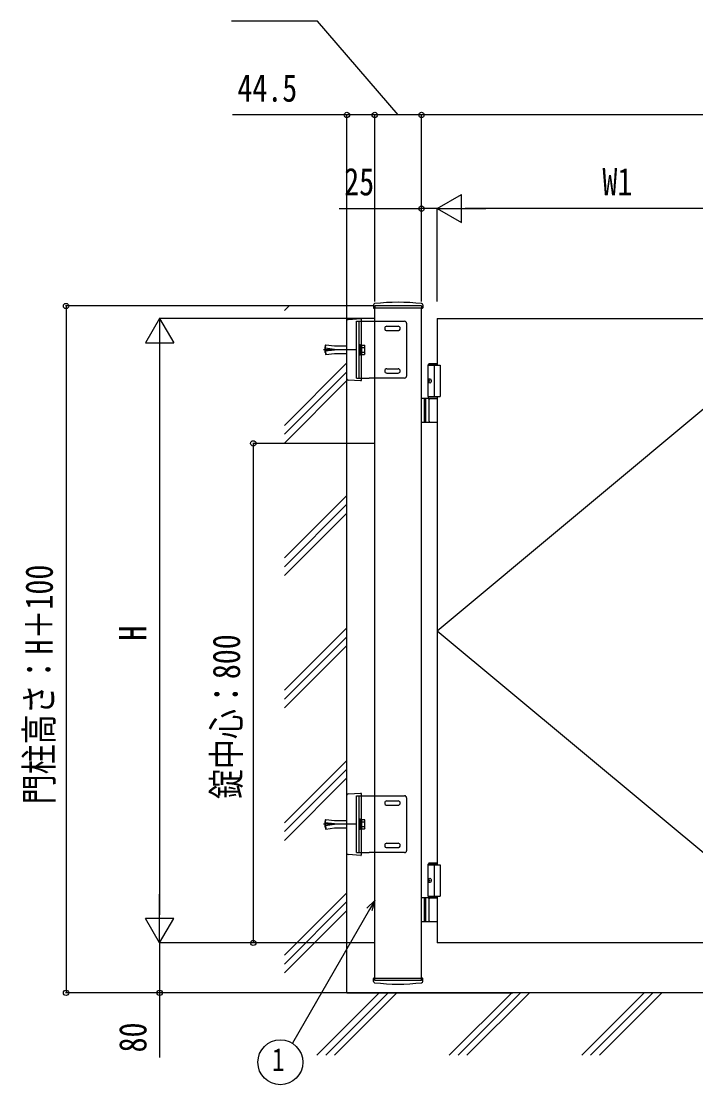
# Model space of a CAD drawing. Units: millimetres, scale not verified. Extents: x -4205 to 4205, y -2970 to 2970.
# Drawn here: x -1102 to -22, y -178 to 1525 of the extents above; entities that cross this region are included whole.
import ezdxf
from ezdxf.enums import TextEntityAlignment as Align

# ---------------------------------------------------------------- set-up
doc = ezdxf.new("R2010")
doc.units = ezdxf.units.MM
doc.header["$LTSCALE"] = 20
doc.layers.add('0-4_YKK_A1', color=4, linetype='Continuous')
doc.layers.add('0-5_YKK_D', color=6, linetype='Continuous')
doc.styles.add('ＭＳ ゴシック', font='')
doc.styles.get('ＭＳ ゴシック').set_extended_font_data('MS Gothic')

msp = doc.modelspace()

# ---------------------------------------------------------------- linework, layer by layer
at = {"layer": '0-4_YKK_A1'}
for p, q in [((-680.48, 1061.6), (-673.08, 1069)), ((-580.48, -31), (-580.48, 1069)), ((-537.82, 1070.9), (-538.08, 1066.03)), ((-459.38, 1065.5), (-537.58, 1065.5)), ((-535.98, -11), (-535.98, 1065.5)), ((-460.98, 1069), (-460.98, 1065.5)), ((-460.98, -11), (-460.98, 1065.5)), ((-459.14, 1070.9), (-458.88, 1066.03)), ((-580.48, 952.38), (-580.48, 1045.62)), ((-578.6, 1047.61), (-558.01, 1048.87)), ((-564.98, 953.5), (-564.98, 1044.5)), ((-564.98, 1044.5), (-544.98, 1044.5)), ((-560.98, 953.5), (-560.98, 1044.5)), ((-557.48, 1048.38), (-557.48, 1046.88)), ((-557.48, 1046.88), (-557.48, 951.12)), ((-544.98, 1044.5), (-487.98, 1044.5)), ((-484.98, 1041.5), (-484.98, 956.5)), ((-435.98, 549), (164.02, 1049)), ((-435.98, 1049), (-435.98, 974)), ((-516.48, 1036.5), (-498.48, 1036.5)), ((-516.48, 1029.5), (-498.48, 1029.5)), ((-615.37, 1001.31), (-614.77, 1006.25)), ((-614.87, 1001.25), (-614.21, 1006.69)), ((-614.77, 1006.25), (-614.21, 1006.69)), ((-580.98, 1005), (-580.98, 993)), ((-580.48, 1004.5), (-580.98, 1005)), ((-559.38, 1006.25), (-557.38, 1006.25)), ((-557.38, 1006.51), (-552.46, 1006.51)), ((-551.88, 1005.5), (-552.46, 1006.51)), ((-551.88, 992.5), (-551.88, 1005.5)), ((-565.38, 999), (-617.79, 999)), ((-615.48, 1003.5), (-615.98, 1003)), ((-615.98, 1003), (-615.98, 995)), ((-615.98, 995), (-615.48, 994.5)), ((-615.48, 1003.5), (-615.48, 994.5)), ((-615.48, 1003.5), (-615.11, 1003.46)), ((-615.48, 994.5), (-615.11, 994.54)), ((-600.48, 999.5), (-615.37, 1001.31)), ((-600.48, 998.5), (-615.37, 996.69)), ((-615.37, 996.69), (-614.77, 991.75)), ((-614.87, 996.75), (-614.21, 991.31)), ((-614.77, 991.75), (-614.21, 991.31)), ((-614.21, 991.29), (-600.15, 993)), ((-600.48, 998.5), (-600.48, 999.5)), ((-600.15, 993), (-580.98, 993)), ((-580.48, 993.5), (-580.98, 993)), ((-580.48, 993.5), (-580.48, 1004.5)), ((-557.38, 991.75), (-559.38, 991.75)), ((-557.38, 1002.75), (-552.46, 1002.75)), ((-557.38, 995.25), (-552.46, 995.25)), ((-551.88, 992.5), (-552.46, 991.49)), ((-680.48, 877.75), (-580.48, 977.75)), ((-448.48, 977), (-450.48, 975)), ((-450.48, 924), (-450.48, 975)), ((-450.48, 975), (-435.98, 975)), ((-448.48, 977), (-435.98, 977)), ((-440.98, 974), (-440.98, 924)), ((-680.48, 863.61), (-580.48, 963.61)), ((-516.48, 968.5), (-498.48, 968.5)), ((-516.48, 961.5), (-498.48, 961.5)), ((-680.48, 849.46), (-580.48, 949.46)), ((-558.01, 949.13), (-578.6, 950.39)), ((-564.98, 953.5), (-544.98, 953.5)), ((-557.48, 951.12), (-557.48, 949.62)), ((-487.98, 953.5), (-544.98, 953.5)), ((-449.18, 951.1), (-449.78, 951.1)), ((-449.18, 946.9), (-449.78, 946.9)), ((-448.17, 949.42), (-448.76, 949.42)), ((-448.17, 948.58), (-448.76, 948.58)), ((-435.98, 921), (-460.98, 921)), ((-456.98, 921), (-456.98, 883)), ((-454.48, 921), (-454.48, 883)), ((-450.48, 924), (-435.98, 924)), ((-450.48, 924), (-450.48, 921)), ((-450.48, 924), (-430.98, 924)), ((-450.48, 921), (-435.98, 921)), ((-435.98, 924), (-435.98, 174)), ((-448.79, 884.5), (-448.79, 919.5)), ((-460.98, 883), (-435.98, 883)), ((-680.48, 665.62), (-580.48, 765.62)), ((-680.48, 651.47), (-580.48, 751.47)), ((-680.48, 637.33), (-580.48, 737.33)), ((-680.48, 453.48), (-580.48, 553.48)), ((-435.98, 549), (164.02, 49)), ((-680.48, 439.34), (-580.48, 539.34)), ((-680.48, 425.2), (-580.48, 525.2)), ((-680.48, 241.35), (-580.48, 341.35)), ((-680.48, 227.21), (-580.48, 327.21)), ((-680.48, 213.07), (-580.48, 313.07)), ((-580.48, 192.38), (-580.48, 285.62)), ((-578.6, 287.61), (-558.01, 288.87)), ((-564.98, 193.5), (-564.98, 284.5)), ((-564.98, 284.5), (-544.98, 284.5)), ((-560.98, 193.5), (-560.98, 284.5)), ((-557.48, 288.38), (-557.48, 286.88)), ((-557.48, 286.88), (-557.48, 191.12)), ((-544.98, 284.5), (-487.98, 284.5)), ((-516.48, 276.5), (-498.48, 276.5)), ((-484.98, 281.5), (-484.98, 196.5)), ((-516.48, 269.5), (-498.48, 269.5)), ((-565.38, 239), (-617.79, 239)), ((-615.48, 243.5), (-615.98, 243)), ((-615.98, 243), (-615.98, 235)), ((-615.48, 243.5), (-615.48, 234.5)), ((-615.48, 243.5), (-615.11, 243.46)), ((-615.37, 241.31), (-614.77, 246.25)), ((-600.48, 239.5), (-615.37, 241.31)), ((-600.48, 238.5), (-615.37, 236.69)), ((-614.87, 241.25), (-614.21, 246.69)), ((-614.77, 246.25), (-614.21, 246.69)), ((-600.48, 238.5), (-600.48, 239.5)), ((-580.98, 245), (-580.98, 233)), ((-580.48, 244.5), (-580.98, 245)), ((-580.48, 233.5), (-580.48, 244.5)), ((-559.38, 246.25), (-557.38, 246.25)), ((-557.38, 246.51), (-552.46, 246.51)), ((-557.38, 242.75), (-552.46, 242.75)), ((-551.88, 245.5), (-552.46, 246.51)), ((-551.88, 232.5), (-551.88, 245.5)), ((-615.98, 235), (-615.48, 234.5)), ((-615.48, 234.5), (-615.11, 234.54)), ((-615.37, 236.69), (-614.77, 231.75)), ((-614.87, 236.75), (-614.21, 231.31)), ((-614.77, 231.75), (-614.21, 231.31)), ((-614.21, 231.29), (-600.15, 233)), ((-600.15, 233), (-580.98, 233)), ((-580.48, 233.5), (-580.98, 233)), ((-557.38, 231.75), (-559.38, 231.75)), ((-557.38, 235.25), (-552.46, 235.25)), ((-551.88, 232.5), (-552.46, 231.49)), ((-516.48, 208.5), (-498.48, 208.5)), ((-558.01, 189.13), (-578.6, 190.39)), ((-564.98, 193.5), (-544.98, 193.5)), ((-557.48, 191.12), (-557.48, 189.62)), ((-487.98, 193.5), (-544.98, 193.5)), ((-516.48, 201.5), (-498.48, 201.5)), ((-448.48, 177), (-450.48, 175)), ((-450.48, 124), (-450.48, 175)), ((-450.48, 175), (-435.98, 175)), ((-448.48, 177), (-435.98, 177)), ((-440.98, 174), (-440.98, 124)), ((-449.18, 151.1), (-449.78, 151.1)), ((-449.18, 146.9), (-449.78, 146.9)), ((-448.17, 149.42), (-448.76, 149.42)), ((-448.17, 148.58), (-448.76, 148.58)), ((-680.48, 29.22), (-580.48, 129.22)), ((-435.98, 121), (-460.98, 121)), ((-456.98, 121), (-456.98, 83)), ((-454.48, 121), (-454.48, 83)), ((-450.48, 124), (-435.98, 124)), ((-450.48, 124), (-450.48, 121)), ((-450.48, 124), (-430.98, 124)), ((-450.48, 121), (-435.98, 121)), ((-448.79, 84.5), (-448.79, 119.5)), ((-435.98, 124), (-435.98, 49)), ((-680.48, 15.08), (-580.48, 115.08)), ((-680.48, 0.94), (-580.48, 100.94)), ((-460.98, 83), (-435.98, 83)), ((-537.82, -12.9), (-538.08, -8.03)), ((-537.58, -7.5), (-459.38, -7.5)), ((-460.98, -11), (-535.98, -11)), ((-459.14, -12.9), (-458.88, -8.03)), ((1340.98, -31), (-874.03, -31)), ((-628.57, -131), (-528.57, -31)), ((-614.43, -131), (-514.43, -31)), ((-600.28, -131), (-500.28, -31)), ((-580.48, -31), (-314.74, -31)), ((-416.44, -131), (-316.44, -31)), ((-402.29, -131), (-302.29, -31)), ((-388.15, -131), (-288.15, -31)), ((-204.3, -131), (-104.3, -31)), ((-190.16, -131), (-90.16, -31)), ((-176.02, -131), (-76.02, -31))]:
    msp.add_line(p, q, dxfattribs=at)
for points in [[(-460.98, 1069), (-535.98, 1069), (-535.98, 1065.5)], [(-435.98, 1049), (164.02, 1049), (164.02, 1048.5)], [(-614.21, 1006.71), (-600.15, 1005), (-580.98, 1005)], [(-557.38, 1006.51), (-557.38, 991.49), (-552.46, 991.49)], [(-450.48, 974), (-430.98, 974), (-430.98, 924)], [(-449.89, 950.26), (-449.92, 950.1), (-449.96, 949.94), (-450.03, 949.79), (-450.11, 949.67), (-450.21, 949.56), (-450.27, 949.51)], [(-450.27, 948.49), (-450.21, 948.44), (-450.11, 948.33), (-450.03, 948.21), (-449.96, 948.06), (-449.92, 947.9), (-449.89, 947.74)], [(-448.76, 949.42), (-448.87, 949.44), (-448.98, 949.48), (-449.08, 949.56), (-449.17, 949.67), (-449.24, 949.79), (-449.28, 949.94), (-449.3, 950.1), (-449.3, 950.26)], [(-449.3, 947.74), (-449.3, 947.9), (-449.28, 948.06), (-449.24, 948.21), (-449.17, 948.33), (-449.08, 948.44), (-448.98, 948.52), (-448.87, 948.56), (-448.76, 948.58)], [(-614.21, 246.71), (-600.15, 245), (-580.98, 245)], [(-557.38, 246.51), (-557.38, 231.49), (-552.46, 231.49)], [(-450.48, 174), (-430.98, 174), (-430.98, 124)], [(-449.89, 150.26), (-449.92, 150.1), (-449.96, 149.94), (-450.03, 149.79), (-450.11, 149.67), (-450.21, 149.56), (-450.27, 149.51)], [(-450.27, 148.49), (-450.21, 148.44), (-450.11, 148.33), (-450.03, 148.21), (-449.96, 148.06), (-449.92, 147.9), (-449.89, 147.74)], [(-448.76, 149.42), (-448.87, 149.44), (-448.98, 149.48), (-449.08, 149.56), (-449.17, 149.67), (-449.24, 149.79), (-449.28, 149.94), (-449.3, 150.1), (-449.3, 150.26)], [(-449.3, 147.74), (-449.3, 147.9), (-449.28, 148.06), (-449.24, 148.21), (-449.17, 148.33), (-449.08, 148.44), (-448.98, 148.52), (-448.87, 148.56), (-448.76, 148.58)], [(164.02, 49.5), (164.02, 49), (-435.98, 49)]]:
    msp.add_lwpolyline(points, dxfattribs=at)
for points in [[(-560.98, 990.5), (-560.98, 1007.5), (-559.38, 1007.5), (-559.38, 990.5)], [(-560.98, 230.5), (-560.98, 247.5), (-559.38, 247.5), (-559.38, 230.5)]]:
    msp.add_lwpolyline(points, close=True, dxfattribs=at)
for centre, radius, start, end in [((-498.48, 755), 320, 83.25565, 96.74435), ((-537.58, 1066), 0.5, 177, 270), ((-535.83, 1070.8), 2, 96.74435, 177), ((-461.13, 1070.8), 2, 3, 83.25565), ((-459.38, 1066), 0.5, 270, 3), ((-578.48, 1045.62), 2, 93.5, 180), ((-557.98, 1048.38), 0.5, 0, 93.5), ((-487.98, 1041.5), 3, 360, 90), ((-516.48, 1033), 3.5, 90, 270), ((-498.48, 1033), 3.5, 270, 90), ((-555.2, 1004.63), 3.32, 325.61575, 34.38425), ((-564.3, 999), 12.42, 342.41205, 17.58795), ((-555.2, 993.37), 3.32, 325.61575, 34.38425), ((-516.48, 965), 3.5, 90, 270), ((-498.48, 965), 3.5, 270, 90), ((-487.98, 956.5), 3, 270, 360), ((-578.48, 952.38), 2, 180, 266.5), ((-557.98, 949.62), 0.5, 266.5, 0), ((-447.29, 919.5), 1.5, 90, 180), ((-447.29, 884.5), 1.5, 180, 270), ((-578.48, 285.62), 2, 93.5, 180), ((-557.98, 288.38), 0.5, 0, 93.5), ((-516.48, 273), 3.5, 90, 270), ((-498.48, 273), 3.5, 270, 90), ((-487.98, 281.5), 3, 360, 90), ((-555.2, 244.63), 3.32, 325.61575, 34.38425), ((-564.3, 239), 12.42, 342.41205, 17.58795), ((-555.2, 233.37), 3.32, 325.61575, 34.38425), ((-516.48, 205), 3.5, 90, 270), ((-498.48, 205), 3.5, 270, 90), ((-578.48, 192.38), 2, 180, 266.5), ((-557.98, 189.62), 0.5, 266.5, 0), ((-487.98, 196.5), 3, 270, 360), ((-447.29, 119.5), 1.5, 90, 180), ((-447.29, 84.5), 1.5, 180, 270), ((-537.58, -8), 0.5, 90, 183), ((-535.83, -12.8), 2, 183, 263.25565), ((-498.48, 303), 320, 263.25565, 276.74435), ((-461.13, -12.8), 2, 276.74435, 357), ((-459.38, -8), 0.5, 357, 90)]:
    msp.add_arc(centre, radius, start, end, dxfattribs=at)
for centre in [(-447.82, 949), (-447.82, 149)]:
    msp.add_ellipse(centre, major_axis=(0, -3.5), ratio=0.707107, dxfattribs=at)
for centre, start_param, end_param in [((-443.59, 949), 1.3352921, 1.4303349), ((-443.59, 949), 1.7112577, 1.8063006), ((-443, 949), 1.3352921, 1.4303349), ((-443, 949), 1.7112577, 1.8063006), ((-441.81, 949), 1.5241127, 1.6174799), ((-443.59, 149), 1.3352921, 1.4303349), ((-443.59, 149), 1.7112577, 1.8063006), ((-443, 149), 1.3352921, 1.4303349), ((-443, 149), 1.7112577, 1.8063006), ((-441.81, 149), 1.5241127, 1.6174799)]:
    msp.add_ellipse(centre, major_axis=(0, 9), ratio=0.707107, start_param=start_param, end_param=end_param, dxfattribs=at)
at = {"layer": '0-5_YKK_D'}
for p, q in [((-580.48, 1070), (-580.48, 1376)), ((-535.98, 1076.12), (-535.98, 1376)), ((-535.98, 1076.12), (-535.98, 1376)), ((-460.98, 1375), (-535.98, 1375)), ((-460.98, 1076.95), (-460.98, 1376)), ((-460.98, 1076.12), (-460.98, 1376)), ((805.02, 1375), (-460.98, 1375)), ((-435.98, 1225), (-397.01, 1247.5)), ((-397.01, 1202.5), (-397.01, 1247.5)), ((-592.8, 1225), (-460.98, 1225)), ((-460.98, 1076.12), (-460.98, 1226)), ((-435.98, 1225), (-460.98, 1225)), ((-435.98, 1077.12), (-435.98, 1226)), ((-435.98, 1076.12), (-435.98, 1226)), ((-435.98, 1225), (-397.01, 1202.5)), ((-435.98, 1225), (-358.04, 1225)), ((119.02, 1225), (-390.98, 1225)), ((-536.98, 1069), (-1031.48, 1069)), ((-1030.48, 1069), (-1030.48, -31)), ((-880.48, 1049), (-902.98, 1010.03)), ((-536.98, 1049), (-881.48, 1049)), ((-880.48, 1049), (-857.98, 1010.03)), ((-880.48, 1049), (-880.48, 971.06)), ((-902.98, 1010.03), (-857.98, 1010.03)), ((-880.48, 1004), (-880.48, 94)), ((-536.98, 849), (-731.48, 849)), ((-730.48, 849), (-730.48, 49)), ((-880.48, 49), (-880.48, 126.94)), ((-880.48, 49), (-902.98, 87.97)), ((-857.98, 87.97), (-902.98, 87.97)), ((-880.48, 49), (-857.98, 87.97)), ((-536.98, 49), (-881.48, 49)), ((-536.98, 49), (-881.48, 49)), ((-536.98, 49), (-731.48, 49)), ((-573.7, -31), (-1031.48, -31)), ((-632.01, -31), (-881.48, -31))]:
    msp.add_line(p, q, dxfattribs=at)
for points in [[(-498.48, 1375), (-627.81, 1525), (-765.41, 1525)], [(-535.98, 1375), (-580.48, 1375), (-763.88, 1375)], [(-535.98, 117.11), (-544.47, 102.38), (-667.93, -111.72)], [(-548.42, 104.65), (-535.98, 117.11), (-540.53, 100.1)], [(-880.48, 49), (-880.48, -31), (-880.48, -134.4)]]:
    msp.add_lwpolyline(points, dxfattribs=at)
for centre, radius in [((-580.48, 1375), 4.25), ((-535.98, 1375), 4.25), ((-460.98, 1375), 4.25), ((-460.98, 1375), 4.25), ((-460.98, 1225), 4.25), ((-1030.48, 1069), 4.25), ((-730.48, 849), 4.25), ((-730.48, 49), 4.25), ((-1030.48, -31), 4.25), ((-880.48, -31), 4.25), ((-687.13, -142.17), 36)]:
    msp.add_circle(centre, radius, dxfattribs=at)

# ---------------------------------------------------------------- texts
at = {"layer": '0-5_YKK_D', "style": 'ＭＳ ゴシック', "width": 0.8}
for s, height, p in [('44.5', 43.99, (-755.88, 1383)), ('25', 43.99, (-584.8, 1233)), ('W1', 43.99, (-171.18, 1233)), ('1', 36.66, (-700.47, -167.17))]:
    msp.add_text(s, height=height, dxfattribs=at).set_placement(p, align=Align.BOTTOM_LEFT)
for s, p in [('門柱高さ：H＋100', (-1038.48, 271)), ('H', (-888.48, 533)), ('錠中心：800', (-738.48, 279.4)), ('80', (-888.48, -126.4))]:
    msp.add_text(s, height=43.99, rotation=90, dxfattribs=at).set_placement(p, align=Align.BOTTOM_LEFT)

doc.saveas('drawing.dxf')
